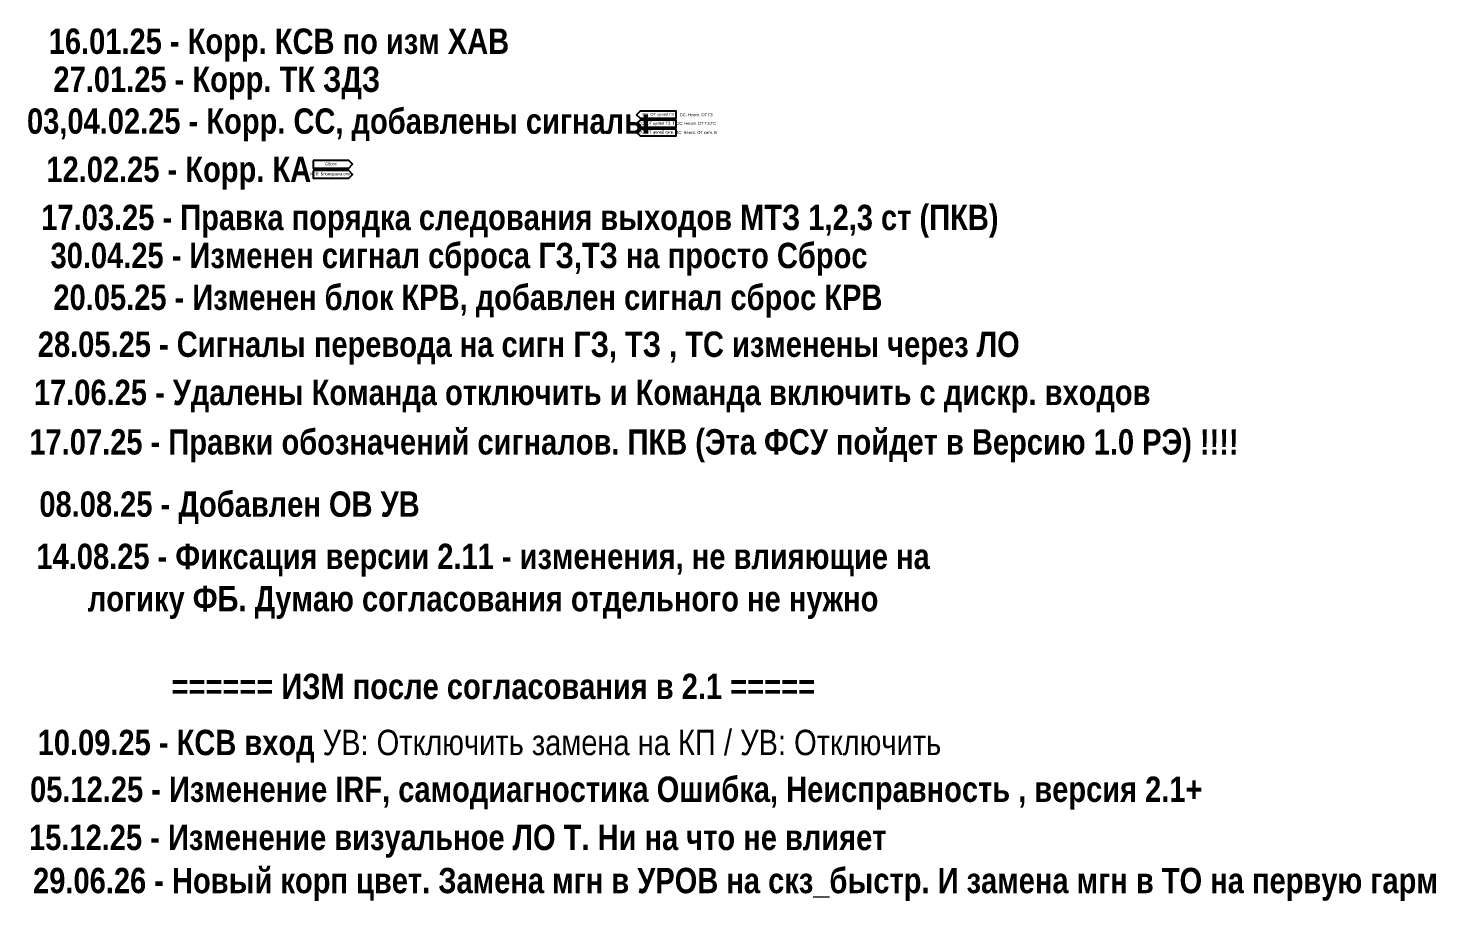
# Model space of a CAD drawing. Header units: millimetres. Extents: x -1595 to 2157, y 0 to 879.
# Drawn here: x 1047 to 2157, y 129 to 817 of the extents above; entities that cross this region are included whole.
import ezdxf

# ---------------------------------------------------------------- set-up
doc = ezdxf.new("R2010")
doc.units = ezdxf.units.MM
doc.layers.add('TEXT', color=7, linetype='Continuous', lineweight=25)
doc.styles.add('2.5_Gost_RD', font='ARIALN.TTF', dxfattribs={"height": 2.5})

msp = doc.modelspace()

# ---------------------------------------------------------------- linework, layer by layer
at = {"color": 6, "ltscale": 100}
for points in [[(1527, 749), (1530, 752), (1558, 752), (1558, 746), (1530, 746), (1527, 749)], [(1527, 742), (1530, 745), (1558, 745), (1558, 739), (1530, 739), (1527, 742)], [(1527, 735), (1530, 738), (1558, 738), (1558, 732), (1530, 732), (1527, 735)]]:
    msp.add_lwpolyline(points, dxfattribs=at)
at = {"ltscale": 100}
for points in [[(1272, 713), (1272, 707), (1300, 707), (1303, 710), (1300, 713)], [(1272, 705), (1272, 699), (1300, 699), (1303, 702), (1300, 705)]]:
    msp.add_lwpolyline(points, close=True, dxfattribs=at)

# ---------------------------------------------------------------- texts
at = {"ltscale": 100, "attachment_point": 5, "style": '2.5_Gost_RD'}
for s, insert, char_height, width in [('{\\fArial Narrow|b1|i0|c204|p34;16.01.25 - Корр. КСВ по изм ХАВ}', (1245, 804), 20, 1350), ('{\\fArial Narrow|b1|i0|c204|p34;27.01.25 - Корр. ТК ЗДЗ }', (1196, 774), 20, 1350), ('{\\fArial Narrow|b1|i0|c204|p34;03,04.02.25 - Корр. СС, добавлены сигналы}', (1292, 741), 20, 1350), ('СС: Неисп. ОТ ГЗ', (1574, 749), 2.3, 28), ('СС: Неисп. ОТ сигн. В', (1574, 735), 2.3, 27.786), ('СС: Неисп. ОТ ТЗ,ТС', (1574, 742), 2.3, 28), ('{\\fArial Narrow|b1|i0|c204|p34;12.02.25 - Корр. КА}', (1166, 703), 20, 1350), ('{\\fArial Narrow|b1|i0|c204|p34;17.03.25 - Правка порядка следования выходов МТЗ 1,2,3 ст (ПКВ)}', (1435, 665), 20, 1350), ('{\\fArial Narrow|b1|i0|c204|p34;30.04.25 - Изменен сигнал сброса ГЗ,ТЗ на просто Сброс}', (1387, 635), 20, 1350), ('{\\fArial Narrow|b1|i0|c204|p34;20.05.25 - Изменен блок КРВ, добавлен сигнал сброс КРВ}', (1394, 602), 20, 1350), ('{\\fArial Narrow|b1|i0|c204|p34;28.05.25 - Сигналы перевода на сигн ГЗ, ТЗ , ТС изменены через ЛО}', (1442, 565), 20, 1350), ('{\\fArial Narrow|b1|i0|c204|p34;17.06.25 - Удалены Команда отключить и Команда включить с дискр. входов}', (1492, 527), 20, 1350), ('{\\fArial Narrow|b1|i0|c204|p34;17.07.25 - Правки обозначений сигналов. ПКВ (Эта ФСУ пойдет в Версию 1.0 РЭ) !!!!}', (1525, 488), 20, 1350), ('{\\fArial Narrow|b1|i0|c204|p34;08.08.25 - Добавлен ОВ УВ}', (1206, 439), 20, 1350), ('{\\fArial Narrow|b1|i0|c204|p34;14.08.25 - \\C6;Фиксация версии 2.11\\C256; - изменения, не влияющие на логику ФБ. Думаю согласования отдельного не нужно}', (1406, 381), 20, 709), ('{\\fArial Narrow|b1|i0|c204|p34;====== ИЗМ после согласования в 2.1 =====}', (1414, 298), 20, 709), ('{\\fArial Narrow|b1|i0|c204|p34;10.09.25 - КСВ вход }УВ: Отключить замена на КП / УВ: Отключить', (1411, 251), 20, 1350), ('{\\fArial Narrow|b1|i0|c204|p34;05.12.25 - Изменение IRF, самодиагностика Ошибка, Неисправность , версия 2.1+}', (1511, 214), 20, 1350), ('{\\fArial Narrow|b1|i0|c204|p34;15.12.25 - Изменение визуальное ЛО Т. Ни на что не влияет}', (1386, 176), 20, 1350), ('{\\fArial Narrow|b1|i0|c204|p34;29.06.26 - Новый корп цвет. Замена мгн в УРОВ на скз_быстр. И замена мгн в ТО на первую гарм}', (1605, 142), 20, 1350)]:
    msp.add_mtext(s, dxfattribs=dict(at, insert=insert, char_height=char_height, width=width))
at = {"color": 6, "ltscale": 100, "char_height": 2.3, "attachment_point": 5, "style": '2.5_Gost_RD'}
for s, insert, width in [('СС: ОТ цепей ГЗ', (1544, 749), 28), ('СС: ОТ цепей сигн. В', (1544, 735), 27.786), ('СС: ОТ цепей ТЗ, ТС', (1544, 742), 28)]:
    msp.add_mtext(s, dxfattribs=dict(at, insert=insert, width=width))
at = {"layer": 'TEXT', "ltscale": 100, "char_height": 2.3, "width": 28, "attachment_point": 5, "style": '2.5_Gost_RD'}
for s, insert in [('Сброс', (1286, 710)), ('КСВ: Блокировка откл', (1286, 702))]:
    msp.add_mtext(s, dxfattribs=dict(at, insert=insert))

doc.saveas('drawing.dxf')
